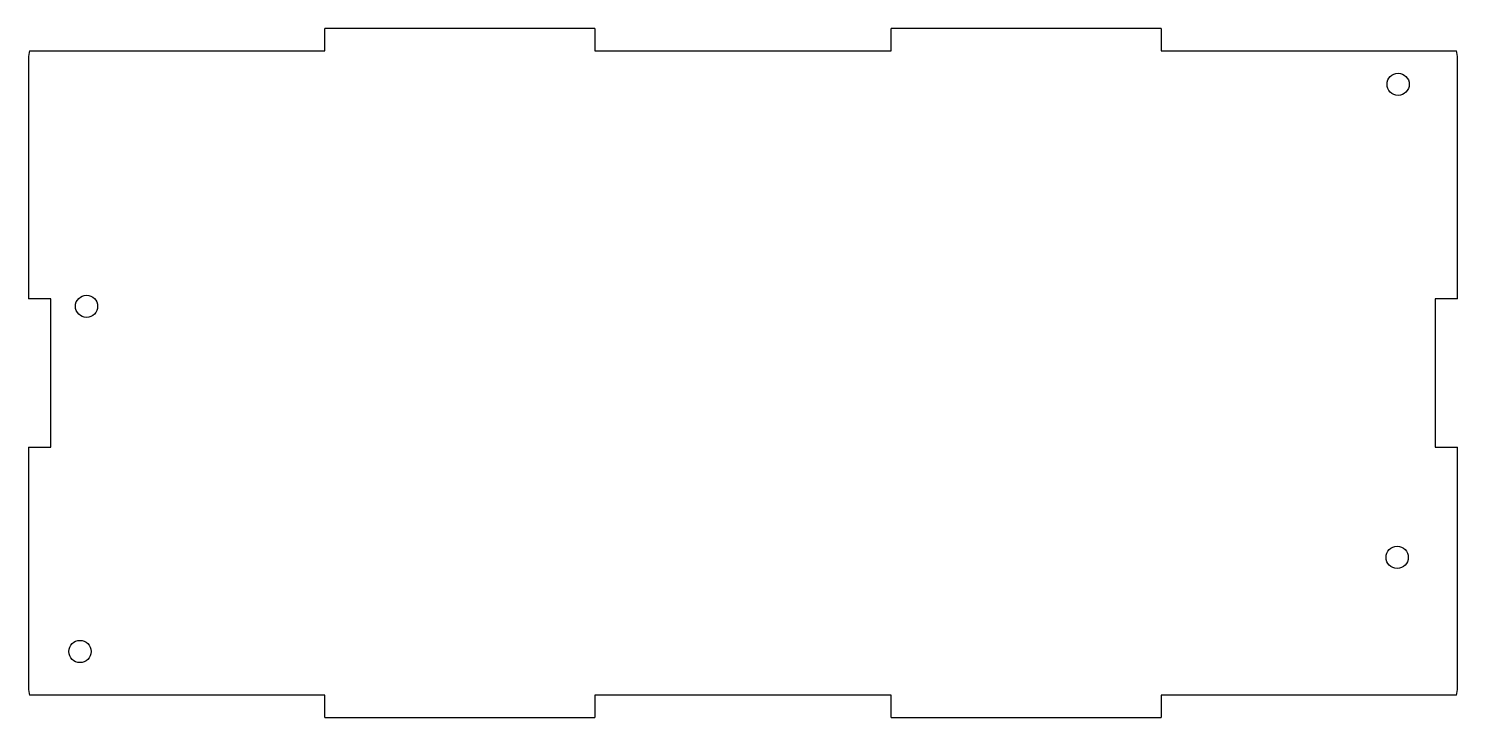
# Model space of a CAD drawing. Header units: millimetres. Extents: x -97 to 97, y -46 to 46.
import ezdxf

# ---------------------------------------------------------------- set-up
doc = ezdxf.new("R2010")
doc.units = ezdxf.units.MM

msp = doc.modelspace()

# ---------------------------------------------------------------- linework, layer by layer
at = {"color": 7, "linetype": 'Continuous', "lineweight": 25}
for p, q in [((-56.5, 43.5), (-56.5, 46.5)), ((-20, 46.5), (-56.5, 46.5)), ((-20, 46.5), (-20, 43.5)), ((20, 43.5), (20, 46.5)), ((56.5, 46.5), (20, 46.5)), ((56.5, 46.5), (56.5, 43.5)), ((-96.5, 42.5), (-96.5, 10)), ((-96.37, 43.5), (-56.5, 43.5)), ((-20, 43.5), (20, 43.5)), ((56.5, 43.5), (96.37, 43.5)), ((96.5, 10), (96.5, 42.5)), ((-93.5, 10), (-96.5, 10)), ((-93.5, -10), (-93.5, 10)), ((96.5, 10), (93.5, 10)), ((93.5, 10), (93.5, -10)), ((-96.5, -10), (-93.5, -10)), ((-96.5, -10), (-96.5, -42.5)), ((93.5, -10), (96.5, -10)), ((96.5, -42.5), (96.5, -10)), ((-56.5, -43.5), (-96.37, -43.5)), ((-56.5, -46.5), (-56.5, -43.5)), ((20, -43.5), (-20, -43.5)), ((-20, -43.5), (-20, -46.5)), ((20, -46.5), (20, -43.5)), ((96.37, -43.5), (56.5, -43.5)), ((56.5, -43.5), (56.5, -46.5)), ((-56.5, -46.5), (-20, -46.5)), ((20, -46.5), (56.5, -46.5))]:
    msp.add_line(p, q, dxfattribs=at)
for centre in [(88.49, 38.98), (-88.67, 9.01), (88.36, -24.9), (-89.56, -37.6)]:
    msp.add_circle(centre, 1.5, dxfattribs=at)
for centre, start, end in [((-92.5, 42.5), 165.5225, 180), ((92.5, 42.5), 0, 14.4775), ((-92.5, -42.5), 180, 194.4775), ((92.5, -42.5), 345.5225, 0)]:
    msp.add_arc(centre, 4, start, end, dxfattribs=at)

doc.saveas('drawing.dxf')
